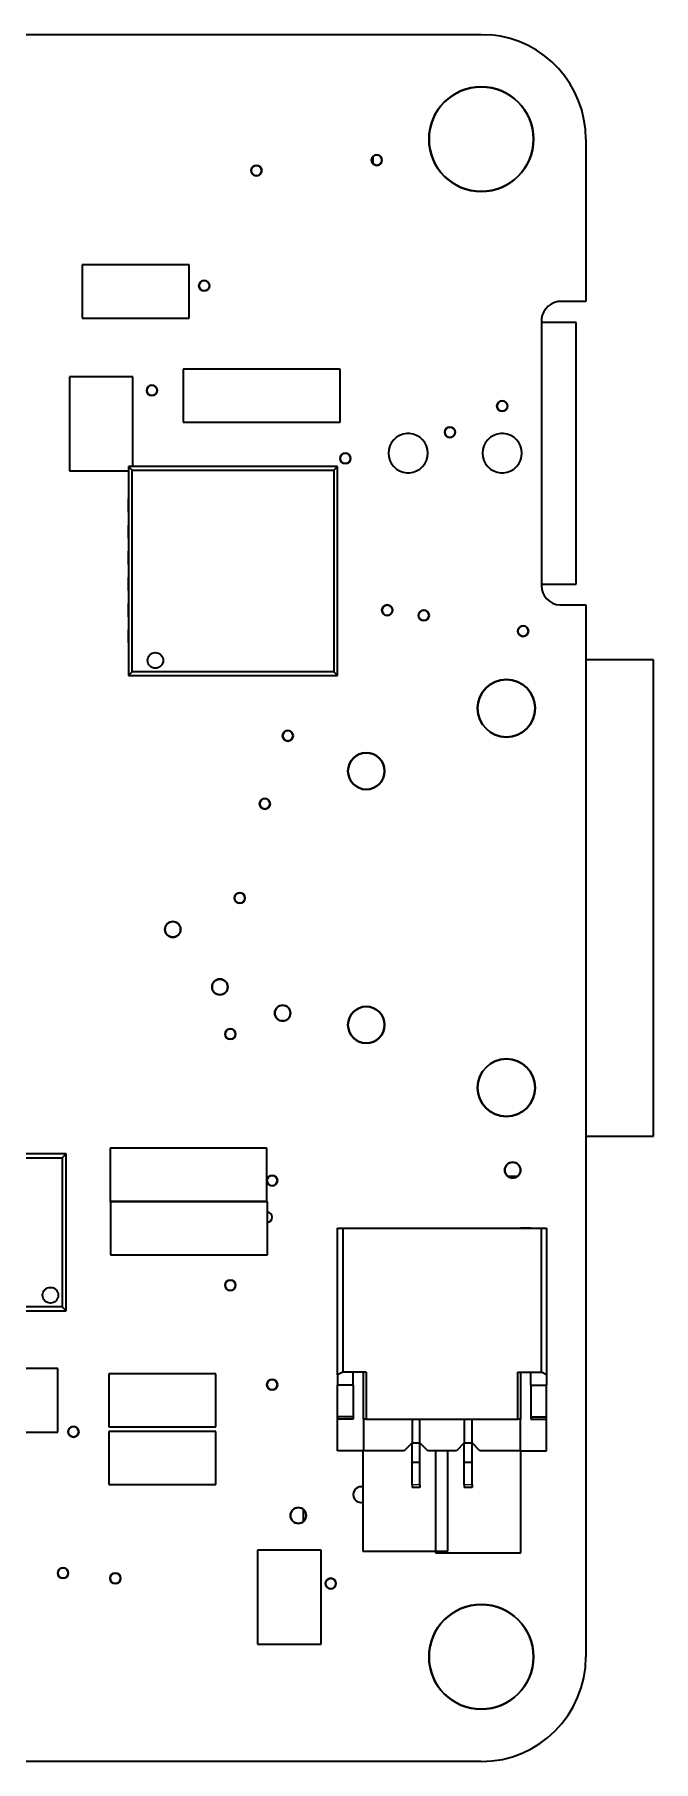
# Model space of a CAD drawing. Extents: x 537 to 786, y 346 to 499.
# Drawn here: x 745.97 to 757.8, y 404 to 437 of the extents above; entities that cross this region are included whole.
import ezdxf

# ---------------------------------------------------------------- set-up
doc = ezdxf.new("R2010")
doc.units = 0

msp = doc.modelspace()

# ---------------------------------------------------------------- linework, layer by layer
at = {"color": 7, "lineweight": 35, "ltscale": 0.31468}
msp.add_line((741.923, 437), (754.511, 437), dxfattribs=at)
msp.add_line((741.923, 437), (754.511, 437), dxfattribs=at)
at = {"color": 7, "lineweight": 35, "ltscale": 0.004362}
msp.add_line((754.511, 437), (754.685, 436.992), dxfattribs=at)
msp.add_line((754.511, 437), (754.685, 436.992), dxfattribs=at)
at = {"color": 7, "lineweight": 35, "ltscale": 0.0775}
msp.add_line((756.511, 435), (756.511, 431.9), dxfattribs=at)
msp.add_line((756.511, 435), (756.511, 431.9), dxfattribs=at)
at = {"color": 7, "lineweight": 35, "ltscale": 0.003571}
msp.add_line((752.441, 434.529), (752.441, 434.671), dxfattribs=at)
at = {"color": 7, "lineweight": 35, "ltscale": 0.05127}
for p, q in [((748.926, 432.598), (746.875, 432.598)), ((746.875, 431.582), (748.926, 431.582))]:
    msp.add_line(p, q, dxfattribs=at)
at = {"color": 7, "lineweight": 35, "ltscale": 0.02542}
for p, q in [((746.875, 432.598), (746.875, 431.582)), ((748.926, 431.582), (748.926, 432.598)), ((748.812, 430.608), (748.812, 429.592)), ((751.809, 429.592), (751.809, 430.608)), ((747.412, 415.718), (747.412, 414.702)), ((750.409, 414.702), (750.409, 415.718)), ((747.422, 414.698), (747.422, 413.682)), ((750.419, 413.682), (750.419, 414.698)), ((747.385, 411.408), (747.385, 410.392)), ((749.436, 410.392), (749.436, 411.408)), ((747.385, 410.308), (747.385, 409.292)), ((749.436, 409.292), (749.436, 410.308))]:
    msp.add_line(p, q, dxfattribs=at)
at = {"color": 7, "lineweight": 35, "ltscale": 0.000819778}
msp.add_line((756.011, 431.9), (755.978, 431.896), dxfattribs=at)
msp.add_line((756.011, 431.9), (755.978, 431.896), dxfattribs=at)
at = {"color": 7, "lineweight": 35, "ltscale": 0.0125}
for p, q in [((756.511, 431.9), (756.011, 431.9)), ((756.511, 431.9), (756.011, 431.9)), ((756.011, 426.1), (756.511, 426.1)), ((756.011, 426.1), (756.511, 426.1)), ((752.261, 409.938), (751.761, 409.938)), ((755.261, 409.938), (755.761, 409.938))]:
    msp.add_line(p, q, dxfattribs=at)
at = {"color": 7, "lineweight": 35, "ltscale": 0.125}
for p, q in [((755.661, 431.5), (755.661, 426.5)), ((755.661, 431.5), (755.661, 426.5)), ((756.324, 426.5), (756.324, 431.5))]:
    msp.add_line(p, q, dxfattribs=at)
at = {"color": 7, "lineweight": 35, "ltscale": 0.016586}
for p, q in [((756.324, 431.5), (755.661, 431.5)), ((755.661, 426.5), (756.324, 426.5))]:
    msp.add_line(p, q, dxfattribs=at)
at = {"color": 7, "lineweight": 35, "ltscale": 0.03042}
for p, q in [((747.849, 430.458), (746.632, 430.458)), ((746.409, 410.292), (746.409, 411.508)), ((751.449, 408.038), (750.232, 408.038)), ((750.232, 406.242), (751.449, 406.242))]:
    msp.add_line(p, q, dxfattribs=at)
at = {"color": 7, "lineweight": 35, "ltscale": 0.04492}
for p, q in [((746.632, 430.458), (746.632, 428.662)), ((750.232, 408.038), (750.232, 406.242)), ((751.449, 406.242), (751.449, 408.038))]:
    msp.add_line(p, q, dxfattribs=at)
at = {"color": 7, "lineweight": 35, "ltscale": 0.04276}
msp.add_line((747.849, 428.748), (747.849, 430.458), dxfattribs=at)
at = {"color": 7, "lineweight": 35, "ltscale": 0.074921}
for p, q in [((751.809, 430.608), (748.812, 430.608)), ((748.812, 429.592), (751.809, 429.592))]:
    msp.add_line(p, q, dxfattribs=at)
at = {"color": 7, "lineweight": 35, "ltscale": 0.001228}
for p, q in [((753.135, 429.375), (753.086, 429.375)), ((753.135, 429.375), (753.086, 429.375)), ((754.935, 429.375), (754.886, 429.375)), ((754.935, 429.375), (754.886, 429.375)), ((753.086, 428.625), (753.135, 428.625)), ((753.086, 428.625), (753.135, 428.625)), ((754.886, 428.625), (754.935, 428.625)), ((754.886, 428.625), (754.935, 428.625))]:
    msp.add_line(p, q, dxfattribs=at)
at = {"color": 7, "lineweight": 35, "ltscale": 0.09995}
for p, q in [((751.759, 428.748), (747.761, 428.748)), ((747.761, 428.748), (747.761, 424.75)), ((751.759, 424.75), (751.759, 428.748)), ((747.761, 424.75), (751.759, 424.75))]:
    msp.add_line(p, q, dxfattribs=at)
at = {"color": 7, "lineweight": 35, "ltscale": 0.002475}
for p, q in [((747.831, 428.678), (747.761, 428.748)), ((751.689, 428.678), (751.759, 428.748)), ((747.831, 424.82), (747.761, 424.75)), ((751.689, 424.82), (751.759, 424.75))]:
    msp.add_line(p, q, dxfattribs=at)
at = {"color": 7, "lineweight": 35, "ltscale": 0.096449}
for p, q in [((747.831, 428.678), (751.689, 428.678)), ((751.689, 424.82), (747.831, 424.82))]:
    msp.add_line(p, q, dxfattribs=at)
at = {"color": 7, "lineweight": 35, "ltscale": 0.09645}
for p, q in [((747.831, 424.82), (747.831, 428.678)), ((751.689, 428.678), (751.689, 424.82))]:
    msp.add_line(p, q, dxfattribs=at)
at = {"color": 7, "lineweight": 35, "ltscale": 0.02821}
msp.add_line((746.632, 428.662), (747.761, 428.662), dxfattribs=at)
at = {"color": 7, "lineweight": 35, "ltscale": 0.00625}
for p, q in [((747.761, 427.875), (747.761, 428.125)), ((747.761, 427.375), (747.761, 427.625)), ((747.761, 426.875), (747.761, 427.125)), ((747.761, 426.375), (747.761, 426.625)), ((747.761, 425.875), (747.761, 426.125)), ((747.761, 425.375), (747.761, 425.625)), ((752.311, 411.438), (752.061, 411.438)), ((752.061, 411.188), (752.061, 411.438)), ((755.211, 411.438), (755.461, 411.438)), ((755.461, 411.188), (755.461, 411.438))]:
    msp.add_line(p, q, dxfattribs=at)
at = {"color": 7, "lineweight": 35, "ltscale": 0.0008204}
msp.add_line((755.661, 426.5), (755.66, 426.467), dxfattribs=at)
msp.add_line((755.661, 426.5), (755.66, 426.467), dxfattribs=at)
at = {"color": 7, "lineweight": 35}
msp.add_line((756.511, 426.1), (756.511, 406), dxfattribs=at)
msp.add_line((756.511, 426.1), (756.511, 406), dxfattribs=at)
at = {"color": 7, "lineweight": 35, "ltscale": 0.032338}
for p, q in [((757.804, 425.052), (756.511, 425.052)), ((756.511, 415.948), (757.804, 415.948))]:
    msp.add_line(p, q, dxfattribs=at)
at = {"color": 7, "lineweight": 35, "ltscale": 0.22758}
msp.add_line((757.804, 415.948), (757.804, 425.052), dxfattribs=at)
at = {"color": 7, "lineweight": 35, "ltscale": 0.05}
for p, q in [((746.571, 415.61), (744.571, 415.61)), ((744.571, 412.61), (746.571, 412.61))]:
    msp.add_line(p, q, dxfattribs=at)
at = {"color": 7, "lineweight": 35, "ltscale": 0.046249}
for p, q in [((744.646, 415.535), (746.496, 415.535)), ((746.496, 412.685), (744.646, 412.685))]:
    msp.add_line(p, q, dxfattribs=at)
at = {"color": 7, "lineweight": 35, "ltscale": 0.002652}
for p, q in [((746.571, 415.61), (746.496, 415.535)), ((746.571, 412.61), (746.496, 412.685))]:
    msp.add_line(p, q, dxfattribs=at)
at = {"color": 7, "lineweight": 35, "ltscale": 0.07125}
msp.add_line((746.496, 415.535), (746.496, 412.685), dxfattribs=at)
at = {"color": 7, "lineweight": 35, "ltscale": 0.075}
msp.add_line((746.571, 412.61), (746.571, 415.61), dxfattribs=at)
at = {"color": 7, "lineweight": 35, "ltscale": 0.074919}
for p, q in [((750.409, 415.718), (747.412, 415.718)), ((747.412, 414.702), (750.409, 414.702)), ((750.419, 414.698), (747.422, 414.698)), ((747.422, 413.682), (750.419, 413.682))]:
    msp.add_line(p, q, dxfattribs=at)
at = {"color": 7, "lineweight": 35, "ltscale": 0.004391}
msp.add_line((755.198, 415.178), (755.023, 415.178), dxfattribs=at)
at = {"color": 7, "lineweight": 35, "ltscale": 0.07}
for p, q in [((751.761, 411.388), (751.761, 414.188)), ((755.761, 414.188), (755.761, 411.388))]:
    msp.add_line(p, q, dxfattribs=at)
at = {"color": 7, "lineweight": 35, "ltscale": 0.002499}
for p, q in [((751.761, 414.188), (751.861, 414.188)), ((755.661, 414.188), (755.761, 414.188))]:
    msp.add_line(p, q, dxfattribs=at)
at = {"color": 7, "lineweight": 35, "ltscale": 0.095001}
msp.add_line((751.861, 414.188), (755.661, 414.188), dxfattribs=at)
at = {"color": 7, "lineweight": 35, "ltscale": 0.06875}
for p, q in [((751.861, 414.188), (751.861, 411.438)), ((755.661, 411.438), (755.661, 414.188))]:
    msp.add_line(p, q, dxfattribs=at)
at = {"color": 7, "lineweight": 35, "ltscale": 0.005}
for p, q in [((752.061, 414.188), (752.261, 414.188)), ((755.461, 414.188), (755.261, 414.188)), ((751.761, 411.388), (751.761, 411.188)), ((752.061, 411.438), (751.861, 411.438)), ((755.461, 411.438), (755.661, 411.438)), ((755.761, 411.388), (755.761, 411.188))]:
    msp.add_line(p, q, dxfattribs=at)
at = {"color": 7, "lineweight": 35, "ltscale": 0.044919}
for p, q in [((746.409, 411.508), (744.612, 411.508)), ((744.612, 410.292), (746.409, 410.292))]:
    msp.add_line(p, q, dxfattribs=at)
at = {"color": 7, "lineweight": 35, "ltscale": 0.051271}
for p, q in [((749.436, 411.408), (747.385, 411.408)), ((747.385, 410.392), (749.436, 410.392)), ((749.436, 410.308), (747.385, 410.308)), ((747.385, 409.292), (749.436, 409.292))]:
    msp.add_line(p, q, dxfattribs=at)
at = {"color": 7, "lineweight": 35, "ltscale": 0.002794}
for p, q in [((751.861, 411.438), (751.761, 411.388)), ((755.761, 411.388), (755.661, 411.438))]:
    msp.add_line(p, q, dxfattribs=at)
at = {"color": 7, "lineweight": 35, "ltscale": 0.015}
for p, q in [((751.761, 410.588), (751.761, 411.188)), ((752.061, 411.188), (752.061, 410.588)), ((755.461, 411.188), (755.461, 410.588)), ((755.761, 410.588), (755.761, 411.188)), ((751.761, 409.938), (751.761, 410.538)), ((752.261, 410.538), (752.261, 409.938)), ((755.261, 409.938), (755.261, 410.538)), ((755.761, 409.938), (755.761, 410.538))]:
    msp.add_line(p, q, dxfattribs=at)
at = {"color": 7, "lineweight": 35, "ltscale": 0.0075}
for p, q in [((752.061, 411.188), (751.761, 411.188)), ((755.461, 411.188), (755.761, 411.188)), ((752.061, 410.588), (751.761, 410.588)), ((752.061, 410.538), (751.761, 410.538)), ((755.461, 410.588), (755.761, 410.588)), ((755.461, 410.538), (755.761, 410.538))]:
    msp.add_line(p, q, dxfattribs=at)
at = {"color": 7, "lineweight": 35, "ltscale": 0.0225}
for p, q in [((752.261, 410.538), (752.261, 411.438)), ((752.311, 411.438), (752.311, 410.538)), ((755.211, 410.538), (755.211, 411.438)), ((755.261, 411.438), (755.261, 410.538))]:
    msp.add_line(p, q, dxfattribs=at)
at = {"color": 7, "lineweight": 35, "ltscale": 0.00125}
for p, q in [((751.761, 410.538), (751.761, 410.588)), ((752.061, 410.588), (752.061, 410.538)), ((752.311, 410.538), (752.261, 410.538)), ((755.261, 410.538), (755.211, 410.538)), ((755.461, 410.588), (755.461, 410.538)), ((755.761, 410.538), (755.761, 410.588)), ((753.186, 409.288), (753.186, 409.238)), ((753.336, 409.288), (753.336, 409.238)), ((754.186, 409.288), (754.186, 409.238)), ((754.336, 409.288), (754.336, 409.238))]:
    msp.add_line(p, q, dxfattribs=at)
at = {"color": 7, "lineweight": 35, "ltscale": 0.072501}
msp.add_line((752.311, 410.538), (755.211, 410.538), dxfattribs=at)
at = {"color": 7, "lineweight": 35, "ltscale": 0.01125}
for p, q in [((753.186, 410.538), (753.186, 410.088)), ((753.186, 410.538), (753.186, 410.088)), ((753.336, 410.088), (753.336, 410.538)), ((753.336, 410.088), (753.336, 410.538)), ((754.186, 410.538), (754.186, 410.088)), ((754.186, 410.538), (754.186, 410.088)), ((754.336, 410.088), (754.336, 410.538)), ((754.336, 410.088), (754.336, 410.538))]:
    msp.add_line(p, q, dxfattribs=at)
at = {"color": 7, "lineweight": 35, "ltscale": 0.048026}
for p, q in [((752.247, 409.938), (752.247, 408.017)), ((753.874, 408.017), (753.874, 409.938))]:
    msp.add_line(p, q, dxfattribs=at)
at = {"color": 7, "lineweight": 35, "ltscale": 0.019376}
for p, q in [((753.036, 409.938), (752.261, 409.938)), ((755.261, 409.938), (754.486, 409.938))]:
    msp.add_line(p, q, dxfattribs=at)
at = {"color": 7, "lineweight": 35, "ltscale": 0.005303}
for p, q in [((753.186, 410.088), (753.036, 409.938)), ((753.486, 409.938), (753.336, 410.088)), ((754.186, 410.088), (754.036, 409.938)), ((754.486, 409.938), (754.336, 410.088))]:
    msp.add_line(p, q, dxfattribs=at)
at = {"color": 7, "lineweight": 35, "ltscale": 0.009357}
for p, q in [((753.186, 409.713), (753.186, 410.088)), ((753.336, 409.713), (753.336, 410.088)), ((754.186, 409.713), (754.186, 410.088)), ((754.336, 409.713), (754.336, 410.088))]:
    msp.add_line(p, q, dxfattribs=at)
at = {"color": 7, "lineweight": 35, "ltscale": 0.003751}
for p, q in [((753.186, 410.088), (753.336, 410.088)), ((754.186, 410.088), (754.336, 410.088)), ((753.336, 409.713), (753.186, 409.713)), ((754.336, 409.713), (754.186, 409.713)), ((753.336, 409.238), (753.186, 409.238)), ((754.336, 409.238), (754.186, 409.238))]:
    msp.add_line(p, q, dxfattribs=at)
at = {"color": 7, "lineweight": 35, "ltscale": 0.013751}
msp.add_line((754.036, 409.938), (753.486, 409.938), dxfattribs=at)
at = {"color": 7, "lineweight": 35, "ltscale": 0.048776}
for p, q in [((753.637, 409.938), (753.637, 407.987)), ((755.264, 407.987), (755.264, 409.938))]:
    msp.add_line(p, q, dxfattribs=at)
at = {"color": 7, "lineweight": 35, "ltscale": 0.010643}
for p, q in [((753.186, 409.288), (753.186, 409.713)), ((753.336, 409.288), (753.336, 409.713)), ((754.186, 409.288), (754.186, 409.713)), ((754.336, 409.288), (754.336, 409.713))]:
    msp.add_line(p, q, dxfattribs=at)
at = {"color": 7, "lineweight": 13, "ltscale": 0.003751}
for p, q in [((753.336, 409.288), (753.186, 409.288)), ((754.336, 409.288), (754.186, 409.288))]:
    msp.add_line(p, q, dxfattribs=at)
at = {"color": 7, "lineweight": 35, "ltscale": 0.005679}
msp.add_line((751.109, 408.586), (751.109, 408.814), dxfattribs=at)
at = {"color": 7, "lineweight": 35, "ltscale": 0.040675}
msp.add_line((752.247, 408.017), (753.874, 408.017), dxfattribs=at)
at = {"color": 7, "lineweight": 35, "ltscale": 0.040674}
msp.add_line((753.637, 407.987), (755.264, 407.987), dxfattribs=at)
at = {"color": 7, "lineweight": 35, "ltscale": 0.307181}
msp.add_line((754.511, 404), (742.223, 404), dxfattribs=at)
msp.add_line((754.511, 404), (742.223, 404), dxfattribs=at)
at = {"color": 7, "lineweight": 35}
for centre, radius in [((754.511, 435), 1), ((752.511, 434.6), 0.1), ((750.211, 434.4), 0.1), ((749.211, 432.2), 0.1), ((748.211, 430.2), 0.1), ((754.911, 429.9), 0.1), ((753.911, 429.4), 0.1), ((751.911, 428.9), 0.1), ((752.711, 426), 0.1), ((753.411, 425.9), 0.1), ((755.311, 425.6), 0.1), ((748.277, 425.04), 0.15), ((754.991, 424.125), 0.55), ((750.811, 423.6), 0.1), ((752.311, 422.925), 0.35), ((750.371, 422.3), 0.1), ((749.891, 420.5), 0.1), ((748.611, 419.9), 0.15), ((749.511, 418.8), 0.15), ((750.711, 418.3), 0.15), ((752.311, 418.075), 0.35), ((749.711, 417.9), 0.1), ((754.991, 416.875), 0.55), ((750.511, 415.1), 0.1), ((755.111, 415.3), 0.15), ((749.711, 413.1), 0.1), ((746.271, 412.91), 0.15), ((750.511, 411.2), 0.1), ((746.711, 410.3), 0.1), ((751.011, 408.7), 0.15), ((746.511, 407.6), 0.1), ((747.511, 407.5), 0.1), ((751.631, 407.4), 0.1), ((754.511, 406), 1)]:
    msp.add_circle(centre, radius, dxfattribs=at)
for centre, radius, start, end in [((754.511, 435), 2, 359.9998, 84.9999), ((754.511, 435), 2, 359.9998, 84.9999), ((754.511, 435), 1, 0, 180), ((754.511, 435), 1, 180, 360), ((752.511, 434.6), 0.1, 0, 180), ((750.211, 434.4), 0.1, 0, 180), ((750.211, 434.4), 0.1, 180, 360), ((752.511, 434.6), 0.1, 180, 360), ((749.211, 432.2), 0.1, 0, 180), ((749.211, 432.2), 0.1, 180, 360), ((756.036, 431.525), 0.376, 98.8143, 183.8144), ((756.036, 431.525), 0.376, 98.8143, 183.8144), ((748.211, 430.2), 0.1, 0, 180), ((748.211, 430.2), 0.1, 180, 360), ((754.911, 429.9), 0.1, 0, 180), ((754.911, 429.9), 0.1, 180, 360), ((753.111, 429), 0.376, 93.7499, 266.2501), ((753.111, 429), 0.376, 93.7499, 266.2501), ((753.111, 429), 0.376, 273.7499, 86.2501), ((753.111, 429), 0.376, 273.7499, 86.2501), ((753.911, 429.4), 0.1, 0, 180), ((753.911, 429.4), 0.1, 180, 360), ((754.911, 429), 0.376, 93.7499, 266.2501), ((754.911, 429), 0.376, 93.7499, 266.2501), ((754.911, 429), 0.376, 273.7499, 86.2501), ((754.911, 429), 0.376, 273.7499, 86.2501), ((751.911, 428.9), 0.1, 0, 180), ((751.911, 428.9), 0.1, 180, 360), ((756.036, 426.475), 0.376, 181.1877, 266.1877), ((756.036, 426.475), 0.376, 181.1877, 266.1877), ((752.711, 426), 0.1, 0, 180), ((752.711, 426), 0.1, 180, 360), ((753.411, 425.9), 0.1, 0, 180), ((753.411, 425.9), 0.1, 180, 360), ((755.311, 425.6), 0.1, 0, 180), ((755.311, 425.6), 0.1, 180, 360), ((754.991, 424.125), 0.55, 0, 180), ((754.991, 424.125), 0.55, 180, 0), ((750.811, 423.6), 0.1, 0, 180), ((750.811, 423.6), 0.1, 180, 360), ((752.311, 422.925), 0.35, 0, 180), ((752.311, 422.925), 0.35, 180, 360), ((750.371, 422.3), 0.1, 0, 180), ((750.371, 422.3), 0.1, 180, 360), ((749.891, 420.5), 0.1, 0, 180), ((749.891, 420.5), 0.1, 180, 360), ((748.611, 419.9), 0.15, 0, 180), ((748.611, 419.9), 0.15, 180, 360), ((749.511, 418.8), 0.15, 0, 180), ((749.511, 418.8), 0.15, 180, 360), ((750.711, 418.3), 0.15, 0, 180), ((750.711, 418.3), 0.15, 180, 360), ((752.311, 418.075), 0.35, 0, 180), ((749.711, 417.9), 0.1, 0, 180), ((749.711, 417.9), 0.1, 180, 360), ((752.311, 418.075), 0.35, 180, 360), ((754.991, 416.875), 0.55, 0, 180), ((754.991, 416.875), 0.55, 180, 0), ((750.511, 415.1), 0.1, 0, 180), ((755.111, 415.3), 0.15, 0, 180), ((755.111, 415.3), 0.15, 180, 360), ((750.511, 415.1), 0.1, 180, 360), ((750.411, 414.4), 0.1, 274.8186, 85.1814), ((750.411, 414.4), 0.1, 0, 85.1814), ((750.411, 414.4), 0.1, 274.8186, 360), ((749.711, 413.1), 0.1, 0, 180), ((749.711, 413.1), 0.1, 180, 360), ((750.511, 411.2), 0.1, 0, 180), ((750.511, 411.2), 0.1, 180, 360), ((746.711, 410.3), 0.1, 0, 180), ((746.711, 410.3), 0.1, 180, 360), ((752.211, 409.1), 0.15, 75.9166, 284.0834), ((752.211, 409.1), 0.15, 75.9166, 180), ((752.211, 409.1), 0.15, 180, 284.0834), ((751.011, 408.7), 0.15, 0, 180), ((751.011, 408.7), 0.15, 180, 360), ((746.511, 407.6), 0.1, 0, 180), ((746.511, 407.6), 0.1, 180, 360), ((747.511, 407.5), 0.1, 0, 180), ((747.511, 407.5), 0.1, 180, 360), ((751.631, 407.4), 0.1, 0, 180), ((751.631, 407.4), 0.1, 180, 360), ((754.511, 406), 1, 0, 180), ((754.511, 406), 1, 180, 360), ((754.511, 406), 2, 270, 0), ((754.511, 406), 2, 270, 0)]:
    msp.add_arc(centre, radius, start, end, dxfattribs=at)

doc.saveas('drawing.dxf')
